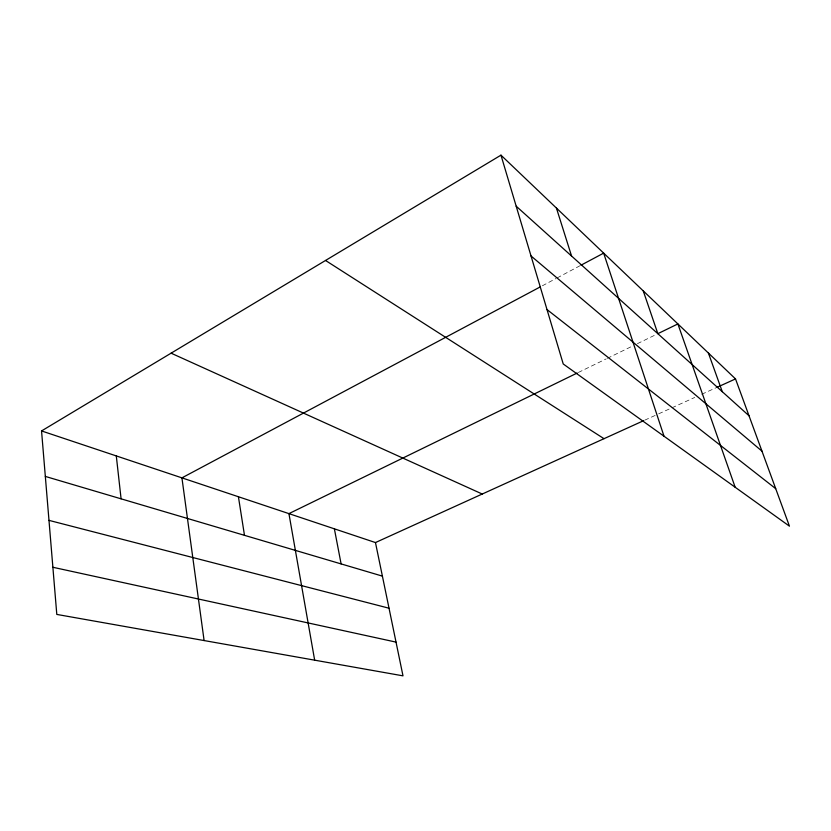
<?xml version="1.0" encoding="UTF-8"?>
<svg xmlns="http://www.w3.org/2000/svg" width="831" height="831" viewBox="0 0 831 831"><rect width="100%" height="100%" fill="white"/><g stroke="black" fill="none" stroke-linecap="round" stroke-linejoin="round"><path stroke-width="0.62" stroke-dasharray="4.16 3.12" d="M542.363 285.791L555.981 278.53M557.113 277.928L579.82 265.827M578.324 372.485L606.183 358.899M607.336 358.338L632.775 345.925M637.408 343.67L655.908 334.644M644.731 420.174L657.529 414.357M658.682 413.828L694.768 397.436M701.759 394.258L715.73 387.911"/><path stroke-width="1.25" d="M41.55 430.936L375.467 542.56L402.993 675.842L56.799 614.421L41.55 430.936L500.968 155.158L735.518 378.915L789.45 526.168L563.231 363.968L500.968 155.158M540.088 286.996L181.927 477.867L204.104 640.556M580.952 265.224L603.659 253.123L664.011 436.223M577.161 373.046L288.928 513.631L314.658 660.167M658.214 333.511L677.878 323.924L735.155 487.236M375.467 542.56L643.568 420.704M716.893 387.381L735.518 378.915M52.883 567.272L396.034 642.114M48.987 520.372L389.033 608.219M45.331 476.423L382.395 576.122M171.093 353.175L482.25 494.03M325.534 260.467L604.023 438.685M547.006 309.558L775.718 488.67M531.03 255.969L761.975 451.15M516.186 206.192L749.011 415.76M708.407 353.05L722.274 391.692M643.256 290.902L657.861 333.709M556.427 208.062L571.562 256.031M334.374 528.817L341.105 563.906M238.414 496.741L244.48 535.33M116.298 455.918L121.087 498.829"/></g></svg>
